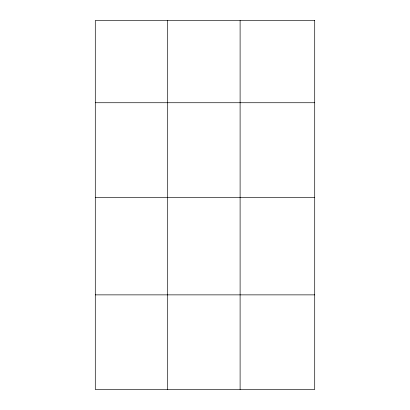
<?xml version="1.0" encoding="UTF-8"?>
<svg xmlns="http://www.w3.org/2000/svg" width="410" height="410" viewBox="0 0 410 410"><rect width="100%" height="100%" fill="white"/><g stroke="black" fill="none" stroke-linecap="round" stroke-linejoin="round"><path stroke-width="0.61" d="M95.289 102.736L314.711 102.736M95.289 197.369L314.711 197.369M95.289 294.867L314.711 294.867M240.106 20.5L240.106 389.5M167.7 20.5L167.7 389.5M314.711 20.5L95.289 20.5L95.289 389.5L314.711 389.5L314.711 20.5"/></g></svg>
